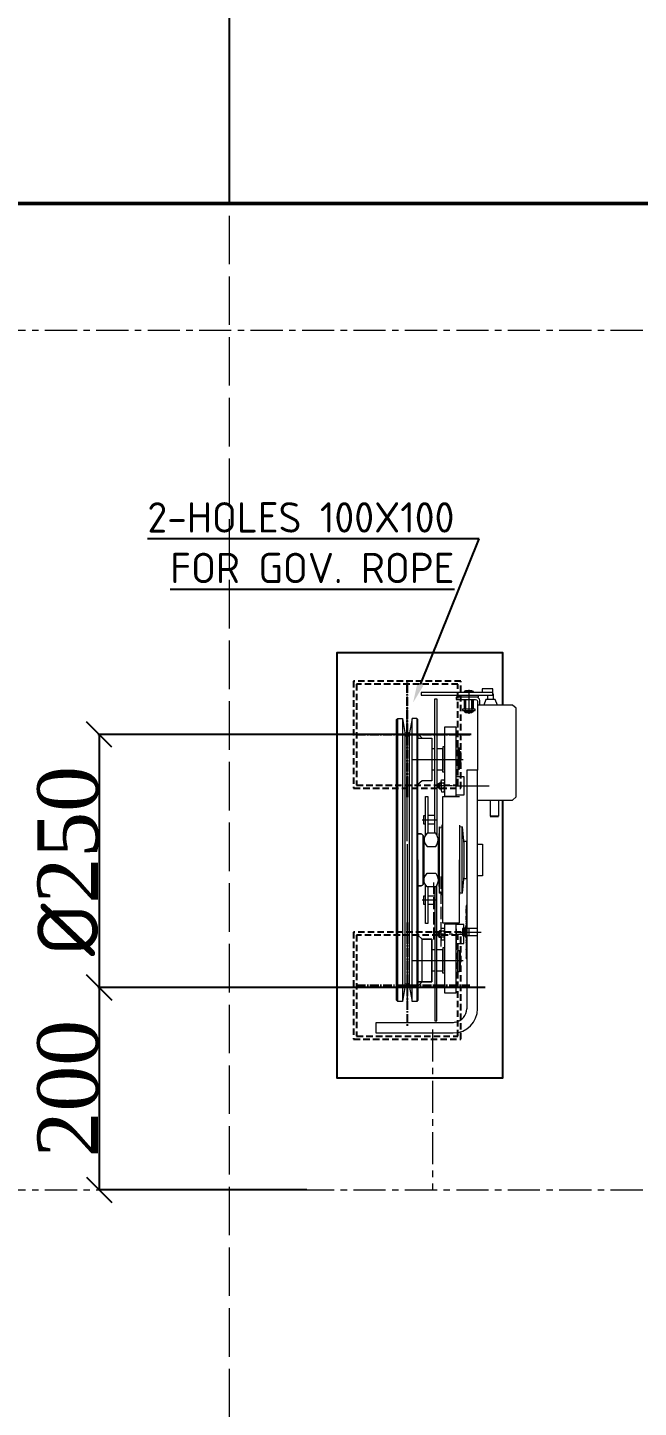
# Model space of a CAD drawing. Header units: millimetres. Extents: x -665 to 1025160, y -28012 to 4210.
# Drawn here: x 17528 to 18131, y -1895 to -530 of the extents above; entities that cross this region are included whole.
import ezdxf
from ezdxf import colors
from ezdxf.entities.mleader import LeaderData, LeaderLine
from ezdxf.math import Vec2, Vec3

# ---------------------------------------------------------------- set-up
doc = ezdxf.new("R2010")
doc.units = ezdxf.units.MM
for name, pattern in [('$0$ACAD_ISO02W100', [15, 12, -3]), ('$0$CENTER', [50.8, 31.75, -6.35, 6.35, -6.35]), ('$0$DASHED', [19.05, 12.7, -6.35])]:
    doc.linetypes.add(name, pattern=pattern)
for name, color, linetype, lineweight in [('$0$CL', 2, '$0$CENTER', 0), ('$0$DL', 8, '$0$ACAD_ISO02W100', 0), ('$0$Wall', 1, 'Continuous', 50)]:
    doc.layers.add(name, color=color, linetype=linetype, lineweight=lineweight)
for name, color, linetype in [('$0$DL2', 254, '$0$DASHED'), ('$0$PDF_0', 7, 'Continuous'), ('$0$PDF_PDF7_Geometry', 7, 'Continuous')]:
    doc.layers.add(name, color=color, linetype=linetype)
doc.styles.add('$0$nassar2', font='cent.shx', dxfattribs={"height": 60})
doc.dimstyles.new('$0$Nassar2', dxfattribs={"dimtxt": 35, "dimasz": 25, "dimexe": 1.25, "dimexo": 0.625, "dimtad": 1, "dimtxsty": '$0$nassar2', "dimblk": '$0$_Oblique', "dimcen": 2.5, "dimadec": 0, "dimazin": 0, "dimtfac": 1, "dimtmove": 0, "dimatfit": 3, "dimldrblk": '$0$_Oblique', "dimfxl": 1, "dimarcsym": 0})

# ---------------------------------------------------------------- blocks, each defined once
blk = doc.blocks.new('$0$_Oblique')
at = {"color": 0, "linetype": 'ByBlock', "lineweight": -2}
blk.add_line((-0.5, -0.5), (0.5, 0.5), dxfattribs=at)
blk = doc.blocks.new('*D45')
at = {"color": 0, "lineweight": -2, "transparency": 16777216}
for p, q in [((17201.9, -703.8), (17201.9, -59.4)), ((19751.9, -60.6), (17201.9, -60.6)), ((19751.9, -703.8), (19751.9, -59.4))]:
    blk.add_line(p, q, dxfattribs=at)
at = {"layer": 'Defpoints', "color": 0, "transparency": 16777216}
for p in [(17201.9, -60.6), (17201.9, -704.4), (19751.9, -704.4)]:
    blk.add_point(p, dxfattribs=at)
at = {"color": 0, "lineweight": -2, "transparency": 16777216, "xscale": 25, "yscale": 25, "zscale": 25, "rotation": 180}
blk.add_blockref('$0$_Oblique', (17201.9, -60.6), dxfattribs=at)
at = {"color": 0, "lineweight": -2, "transparency": 16777216, "xscale": 25, "yscale": 25, "zscale": 25}
blk.add_blockref('$0$_Oblique', (19751.9, -60.6), dxfattribs=at)
at = {"color": 0, "transparency": 16777216, "insert": (18476.9, -30), "char_height": 60, "attachment_point": 5, "style": '$0$nassar2'}
blk.add_mtext('M/C ROOM WIDTH  2550', dxfattribs=at)
blk = doc.blocks.new('*D46')
at = {"color": 0, "lineweight": -2, "transparency": 16777216}
for p, q in [((17726.9, -703.8), (17726.9, -194.3)), ((17726.9, -195.6), (19226.9, -195.6)), ((19226.9, -703.8), (19226.9, -194.3))]:
    blk.add_line(p, q, dxfattribs=at)
at = {"layer": 'Defpoints', "color": 0, "transparency": 16777216}
for p in [(19226.9, -195.6), (17726.9, -704.4), (19226.9, -704.4)]:
    blk.add_point(p, dxfattribs=at)
at = {"color": 0, "lineweight": -2, "transparency": 16777216, "xscale": 25, "yscale": 25, "zscale": 25, "rotation": 180}
blk.add_blockref('$0$_Oblique', (17726.9, -195.6), dxfattribs=at)
at = {"color": 0, "lineweight": -2, "transparency": 16777216, "xscale": 25, "yscale": 25, "zscale": 25}
blk.add_blockref('$0$_Oblique', (19226.9, -195.6), dxfattribs=at)
at = {"color": 0, "transparency": 16777216, "insert": (18476.9, -164.9), "char_height": 60, "attachment_point": 5, "style": '$0$nassar2'}
blk.add_mtext('SHAFT WIDTH  1500', dxfattribs=at)
blk = doc.blocks.new('*D49')
at = {"color": 0, "lineweight": -2, "transparency": 16777216}
for p, q in [((17965.7, -1229.4), (17597.1, -1229.4)), ((17598.3, -1229.4), (17598.3, -1479.4)), ((17979.4, -1479.4), (17597.1, -1479.4))]:
    blk.add_line(p, q, dxfattribs=at)
at = {"layer": 'Defpoints', "color": 0, "transparency": 16777216}
for p in [(17966.3, -1229.4), (17598.3, -1479.4), (17980, -1479.4)]:
    blk.add_point(p, dxfattribs=at)
at = {"color": 0, "lineweight": -2, "transparency": 16777216, "xscale": 25, "yscale": 25, "zscale": 25}
for p, rotation in [((17598.3, -1229.4), 90), ((17598.3, -1479.4), 270)]:
    blk.add_blockref('$0$_Oblique', p, dxfattribs=dict(at, rotation=rotation))
at = {"color": 0, "transparency": 16777216, "insert": (17567.7, -1354.4), "char_height": 60, "attachment_point": 5, "rotation": 90, "style": '$0$nassar2'}
blk.add_mtext('{\\fISOCPEUR|b0|i0|c0|p34;%%C}250', dxfattribs=at)
blk = doc.blocks.new('*D50')
at = {"color": 0, "lineweight": -2, "transparency": 16777216}
for p, q in [((17628.3, -1479.4), (17597.1, -1479.4)), ((17598.3, -1479.4), (17598.3, -1679.4)), ((17803.3, -1679.4), (17597.1, -1679.4))]:
    blk.add_line(p, q, dxfattribs=at)
at = {"layer": 'Defpoints', "color": 0, "transparency": 16777216}
for p in [(17628.9, -1479.4), (17598.3, -1679.4), (17803.9, -1679.4)]:
    blk.add_point(p, dxfattribs=at)
at = {"color": 0, "lineweight": -2, "transparency": 16777216, "xscale": 25, "yscale": 25, "zscale": 25}
for p, rotation in [((17598.3, -1479.4), 90), ((17598.3, -1679.4), 270)]:
    blk.add_blockref('$0$_Oblique', p, dxfattribs=dict(at, rotation=rotation))
at = {"color": 0, "transparency": 16777216, "insert": (17567.7, -1579.4), "char_height": 60, "attachment_point": 5, "rotation": 90, "style": '$0$nassar2'}
blk.add_mtext('200', dxfattribs=at)

msp = doc.modelspace()

# ---------------------------------------------------------------- linework, layer by layer
at = {"layer": '$0$CL'}
for p, q in [((16427.044, -829.378), (19751.91, -829.378)), ((16427.044, -1679.378), (19751.91, -1679.378))]:
    msp.add_line(p, q, dxfattribs=at)
msp.add_lwpolyline([(17927.58, -1520.755), (17927.58, -1679.378)], dxfattribs=at)
at = {"layer": '$0$DL', "ltscale": 4}
msp.add_line((17726.91, -2504.378), (17726.91, -704.378), dxfattribs=at)
at = {"layer": '$0$DL', "transparency": 33554666}
for p, q in [((17928.81, -1432.026), (17928.81, -1375.745)), ((17935.73, -1369.744), (17935.73, -1438.946))]:
    msp.add_line(p, q, dxfattribs=at)
at = {"layer": '$0$DL2', "ltscale": 0.5}
for points in [[(17849.58, -1282.378), (17955.58, -1282.378), (17955.58, -1176.378), (17849.58, -1176.378)], [(17852.58, -1279.378), (17952.58, -1279.378), (17952.58, -1179.378), (17852.58, -1179.378)], [(17849.58, -1530.547), (17955.58, -1530.547), (17955.58, -1424.547), (17849.58, -1424.547)], [(17852.58, -1527.547), (17952.58, -1527.547), (17952.58, -1427.547), (17852.58, -1427.547)]]:
    msp.add_lwpolyline(points, close=True, dxfattribs=at)
at = {"layer": '$0$PDF_0', "lineweight": 25, "transparency": 33554666}
for points in [[(17902.58, -1177.952), (17902.58, -1176.394)], [(17902.58, -1188.081), (17902.58, -1179.51)], [(17902.58, -1190.809), (17902.58, -1189.64)], [(17902.58, -1200.938), (17902.58, -1192.367)], [(17902.58, -1204.055), (17902.58, -1202.496)], [(17902.58, -1214.184), (17902.58, -1205.223)], [(17902.58, -1216.911), (17902.58, -1215.353)], [(17902.58, -1227.04), (17902.58, -1218.469)], [(17861.283, -1229.378), (17852.712, -1229.378)], [(17864.4, -1229.378), (17862.842, -1229.378)], [(17874.53, -1229.378), (17865.569, -1229.378)], [(17877.257, -1229.378), (17875.698, -1229.378)], [(17887.386, -1229.378), (17878.815, -1229.378)], [(17890.113, -1229.378), (17888.944, -1229.378)], [(17900.242, -1229.378), (17891.671, -1229.378)], [(17903.359, -1229.378), (17901.801, -1229.378)], [(17902.58, -1230.157), (17902.58, -1228.599)], [(17902.58, -1240.286), (17902.58, -1231.326)], [(17913.489, -1229.378), (17904.918, -1229.378)], [(17916.216, -1229.378), (17915.047, -1229.378)], [(17926.345, -1229.378), (17917.774, -1229.378)], [(17929.462, -1229.378), (17927.903, -1229.378)], [(17939.591, -1229.378), (17930.63, -1229.378)], [(17942.318, -1229.378), (17940.76, -1229.378)], [(17952.448, -1229.378), (17943.877, -1229.378)], [(17955.564, -1229.378), (17954.006, -1229.378)], [(17964.525, -1229.378), (17956.733, -1229.378)], [(17902.58, -1243.014), (17902.58, -1241.455)], [(17902.58, -1253.143), (17902.58, -1244.572)], [(17902.58, -1255.87), (17902.58, -1254.701)], [(17902.58, -1265.999), (17902.58, -1257.428)], [(17902.58, -1269.116), (17902.58, -1267.558)], [(17902.58, -1279.245), (17902.58, -1270.675)], [(17902.58, -1281.973), (17902.58, -1280.804)], [(17902.58, -1291.323), (17902.58, -1283.531)]]:
    msp.add_lwpolyline(points, close=True, dxfattribs=at)
for points in [[(17902.58, -1415.212), (17902.58, -1423.004)], [(17902.58, -1424.563), (17902.58, -1426.121)], [(17902.58, -1427.29), (17902.58, -1436.25)], [(17902.58, -1437.419), (17902.58, -1438.977)], [(17902.58, -1440.536), (17902.58, -1449.107)], [(17902.58, -1450.665), (17902.58, -1452.223)], [(17902.58, -1453.392), (17902.58, -1462.353)], [(17902.58, -1463.522), (17902.58, -1465.08)], [(17902.58, -1466.638), (17902.58, -1475.209)], [(17861.283, -1477.547), (17852.712, -1477.547)], [(17864.4, -1477.547), (17862.842, -1477.547)], [(17874.53, -1477.547), (17865.569, -1477.547)], [(17877.257, -1477.547), (17875.698, -1477.547)], [(17887.386, -1477.547), (17878.815, -1477.547)], [(17890.113, -1477.547), (17888.944, -1477.547)], [(17900.242, -1477.547), (17891.671, -1477.547)], [(17903.359, -1477.547), (17901.801, -1477.547)], [(17902.58, -1476.768), (17902.58, -1477.936)], [(17902.58, -1479.495), (17902.58, -1488.066)], [(17913.489, -1477.547), (17904.918, -1477.547)], [(17916.216, -1477.547), (17915.047, -1477.547)], [(17926.345, -1477.547), (17917.774, -1477.547)], [(17929.462, -1477.547), (17927.903, -1477.547)], [(17939.591, -1477.547), (17930.63, -1477.547)], [(17942.318, -1477.547), (17940.76, -1477.547)], [(17952.448, -1477.547), (17943.877, -1477.547)], [(17955.564, -1477.547), (17954.006, -1477.547)], [(17964.525, -1477.547), (17956.733, -1477.547)], [(17902.58, -1489.624), (17902.58, -1491.182)], [(17902.58, -1490.428), (17902.58, -1491.986)], [(17902.58, -1492.741), (17902.58, -1501.312)], [(17902.58, -1493.544), (17902.58, -1501.336)], [(17902.58, -1502.87), (17902.58, -1504.039)], [(17902.58, -1505.597), (17902.58, -1514.168)], [(17902.58, -1515.727), (17902.58, -1517.285)]]:
    msp.add_lwpolyline(points, dxfattribs=at)
for centre in [(17902.775, -1229.183), (17902.775, -1477.352)]:
    msp.add_circle(centre, 1.753, dxfattribs=at)
at = {"layer": '$0$PDF_PDF7_Geometry', "lineweight": 9, "transparency": 33554666}
for points in [[(17987.121, -1187.692), (17916.216, -1187.692), (17916.216, -1190.419), (17987.121, -1190.419), (17987.121, -1184.186), (17976.602, -1184.186), (17976.602, -1187.692)], [(17960.239, -1186.913), (17960.239, -1185.744), (17966.473, -1185.744), (17966.473, -1186.913)], [(17929.851, -1326.775), (17929.851, -1193.925), (17931.799, -1193.925), (17931.799, -1328.723)], [(17974.265, -1200.159), (17974.265, -1196.263), (17974.265, -1195.484), (17973.875, -1194.315), (17973.096, -1193.536), (17972.317, -1192.757), (17971.148, -1192.367), (17969.979, -1192.367), (17950.889, -1192.367), (17950.889, -1194.704), (17969.979, -1194.704), (17971.148, -1195.094), (17971.537, -1195.484), (17971.927, -1196.263), (17971.927, -1264.441), (17961.408, -1264.441), (17961.408, -1500.358)], [(17972.706, -1190.419), (17972.706, -1192.367), (17954.006, -1192.367), (17954.006, -1190.419)], [(17968.031, -1187.692), (17968.031, -1186.913), (17958.681, -1186.913), (17958.681, -1187.692)], [(17966.473, -1203.275), (17966.473, -1194.704), (17966.473, -1207.951), (17960.239, -1207.951), (17960.239, -1194.704), (17960.239, -1203.275)], [(17971.927, -1294.05), (18006.6, -1294.05), (18010.107, -1290.933), (18010.107, -1203.275), (18006.6, -1200.159), (17971.927, -1200.159)], [(17991.796, -1200.159), (17989.459, -1194.704), (17980.108, -1194.704), (17978.16, -1200.159)], [(17981.667, -1190.419), (17981.667, -1194.704)], [(17987.121, -1189.64), (17987.9, -1189.64), (17987.121, -1188.861)], [(17987.9, -1194.704), (17987.9, -1189.64)], [(17904.528, -1477.547), (17907.255, -1493.13), (17907.255, -1353.268), (17907.255, -1213.405), (17904.528, -1229.378), (17904.528, -1353.268), (17904.528, -1477.547), (17900.632, -1477.547), (17897.905, -1493.13), (17893.23, -1493.13), (17892.061, -1491.962), (17892.061, -1353.268), (17892.061, -1214.574), (17893.23, -1213.405), (17897.905, -1213.405), (17900.632, -1229.378), (17904.528, -1229.378)], [(17893.23, -1493.13), (17893.23, -1353.268), (17893.23, -1213.405)], [(17897.905, -1213.405), (17897.905, -1353.268), (17897.905, -1493.13)], [(17911.93, -1479.105), (17917.384, -1473.651), (17913.099, -1477.936), (17913.099, -1353.268), (17913.099, -1214.574), (17911.93, -1213.405), (17907.255, -1213.405)], [(17911.93, -1213.405), (17911.93, -1353.268), (17911.93, -1493.13)], [(17958.681, -1205.613), (17958.681, -1206.392), (17968.031, -1206.392), (17968.031, -1205.613)], [(17900.632, -1477.547), (17900.632, -1353.268), (17900.632, -1229.378)], [(17917.384, -1232.884), (17913.099, -1228.599), (17913.099, -1231.716), (17913.099, -1232.495), (17913.489, -1232.884), (17914.268, -1232.884), (17926.735, -1232.884), (17926.735, -1274.96), (17917.384, -1274.96), (17913.099, -1278.856)], [(17929.851, -1243.403), (17926.735, -1243.403)], [(17939.201, -1241.455), (17937.643, -1241.455), (17937.643, -1253.922), (17937.643, -1243.403), (17931.799, -1243.403)], [(17939.201, -1266.389), (17937.643, -1266.389), (17937.643, -1253.922), (17937.643, -1264.441), (17931.799, -1264.441)], [(17950.889, -1241.455), (17952.448, -1241.455), (17952.448, -1253.922), (17952.448, -1261.714)], [(17952.448, -1261.324), (17952.448, -1263.662), (17954.006, -1263.662), (17954.006, -1242.624), (17952.448, -1242.624), (17952.448, -1246.13), (17952.448, -1253.922), (17952.448, -1266.389), (17950.889, -1266.389)], [(17954.006, -1246.13), (17954.006, -1246.13)], [(17929.851, -1264.441), (17926.735, -1264.441)], [(17950.889, -1285.479), (17950.889, -1275.739), (17950.889, -1264.441)], [(17954.006, -1261.324), (17954.006, -1261.324)], [(17971.927, -1500.364), (17971.927, -1264.441)], [(17933.358, -1277.687), (17934.526, -1276.908), (17936.085, -1276.908)], [(17933.358, -1281.973), (17933.358, -1277.687), (17933.358, -1281.973), (17934.526, -1283.141), (17934.526, -1276.908)], [(17936.474, -1282.752), (17936.085, -1280.804), (17936.085, -1278.856), (17936.474, -1277.298), (17936.085, -1276.129), (17936.085, -1275.35), (17936.474, -1274.181), (17938.812, -1274.181), (17939.201, -1275.35), (17939.201, -1276.129), (17938.812, -1277.298), (17936.474, -1277.298)], [(17936.085, -1275.739), (17936.085, -1284.31)], [(17938.812, -1282.752), (17936.474, -1282.752), (17936.085, -1283.921), (17936.085, -1284.7), (17936.474, -1285.869), (17938.812, -1285.869), (17939.201, -1284.7), (17939.201, -1283.921), (17938.812, -1282.752), (17939.201, -1280.804), (17939.201, -1278.856), (17938.812, -1277.298)], [(17939.201, -1275.739), (17939.201, -1284.31)], [(17950.889, -1270.675), (17958.291, -1270.675), (17958.291, -1289.375), (17950.889, -1289.375)], [(17920.501, -1328.723), (17920.501, -1290.544), (17922.839, -1290.544), (17922.839, -1326.775)], [(17936.085, -1283.141), (17934.526, -1283.141), (17936.085, -1283.141)], [(17954.006, -1290.933), (17937.253, -1290.933), (17937.253, -1353.268), (17937.253, -1415.602), (17954.006, -1415.602), (17954.006, -1353.268)], [(17984.394, -1294.05), (17984.394, -1310.023)], [(17992.575, -1294.05), (17992.575, -1310.023)], [(17920.501, -1317.815), (17918.943, -1317.815), (17918.943, -1309.244), (17920.501, -1309.244)], [(17929.851, -1309.244), (17922.839, -1309.244)], [(17929.851, -1317.815), (17922.839, -1317.815)], [(17932.968, -1368.851), (17934.526, -1385.993), (17934.526, -1353.268), (17934.526, -1320.542), (17932.968, -1337.684)], [(17934.526, -1320.542), (17936.864, -1320.932)], [(17937.253, -1318.984), (17936.864, -1318.984), (17936.864, -1353.268), (17936.864, -1387.551), (17937.253, -1387.551)], [(17954.006, -1318.984), (17954.006, -1353.268), (17954.006, -1387.551)], [(17954.006, -1385.604), (17956.733, -1385.993), (17956.733, -1353.268), (17956.733, -1320.542), (17958.291, -1337.684)], [(17956.733, -1320.542), (17954.006, -1320.932)], [(17913.099, -1327.555), (17916.216, -1327.555), (17913.099, -1327.555)], [(17919.332, -1373.137), (17919.332, -1353.268), (17919.332, -1333.398)], [(17932.968, -1333.398), (17932.968, -1353.268), (17932.968, -1373.137)], [(17961.408, -1353.268), (17961.408, -1334.957), (17961.408, -1353.268), (17961.408, -1371.578), (17961.408, -1334.957), (17958.291, -1334.957), (17958.291, -1353.268), (17958.291, -1371.578), (17961.408, -1371.578)], [(17919.332, -1342.749), (17918.164, -1342.749)], [(17937.253, -1337.684), (17937.253, -1342.749)], [(17971.927, -1337.684), (17976.992, -1337.684), (17976.992, -1353.268), (17976.992, -1368.851), (17971.927, -1368.851)], [(17913.099, -1353.268), (17913.099, -1491.962), (17911.93, -1493.13), (17907.255, -1493.13)], [(17919.332, -1363.786), (17918.164, -1363.786)], [(17937.253, -1368.851), (17937.253, -1363.786)], [(17958.291, -1368.851), (17956.733, -1385.993)], [(17913.099, -1378.98), (17916.216, -1378.98), (17913.099, -1378.98)], [(17920.501, -1397.291), (17918.943, -1397.291), (17918.943, -1388.72), (17920.501, -1388.72)], [(17922.839, -1379.76), (17922.839, -1415.992), (17920.501, -1415.992), (17920.501, -1377.812)], [(17922.839, -1388.72), (17929.851, -1388.72)], [(17929.851, -1379.76), (17929.851, -1512.22), (17931.799, -1512.22), (17931.799, -1377.812)], [(17934.526, -1385.993), (17936.864, -1385.604)], [(17971.927, -1428.458), (17961.408, -1428.458), (17961.408, -1424.563), (17961.408, -1398.46), (17960.629, -1398.46), (17960.629, -1450.665), (17961.408, -1450.665), (17961.408, -1424.563), (17961.408, -1420.667), (17971.927, -1420.667), (17971.927, -1386.772)], [(17929.851, -1397.291), (17922.839, -1397.291)], [(17950.889, -1435.861), (17958.291, -1435.861), (17958.291, -1417.16), (17950.889, -1417.16)], [(17913.099, -1427.679), (17917.384, -1431.575), (17913.099, -1427.679)], [(17917.384, -1473.651), (17917.384, -1431.575)], [(17926.735, -1431.575), (17917.384, -1431.575), (17926.735, -1431.575)], [(17926.735, -1473.651), (17926.735, -1431.575), (17926.735, -1473.651)], [(17933.358, -1428.848), (17934.526, -1429.627), (17934.526, -1423.394), (17933.358, -1424.563)], [(17933.358, -1424.563), (17933.358, -1428.848), (17933.358, -1424.563)], [(17936.085, -1423.394), (17934.526, -1423.394), (17936.085, -1423.394)], [(17934.526, -1429.627), (17936.085, -1429.627)], [(17936.085, -1430.796), (17936.085, -1422.225)], [(17938.812, -1423.783), (17939.201, -1425.731), (17939.201, -1427.679), (17938.812, -1429.627), (17936.474, -1429.627), (17936.085, -1427.679), (17936.085, -1425.731), (17936.474, -1423.783)], [(17936.474, -1429.627), (17936.085, -1430.406), (17936.085, -1431.575), (17936.474, -1432.354), (17938.812, -1432.354), (17939.201, -1431.575), (17939.201, -1430.406), (17938.812, -1429.627)], [(17939.201, -1422.225), (17939.201, -1430.796)], [(17950.889, -1421.446), (17950.889, -1430.796), (17950.889, -1442.094)], [(17960.629, -1429.238), (17960.629, -1419.887)], [(17963.356, -1420.667), (17963.356, -1421.446), (17963.356, -1428.458)], [(17929.851, -1442.094), (17926.735, -1442.094)], [(17939.201, -1440.146), (17937.643, -1440.146), (17937.643, -1452.613), (17937.643, -1442.094), (17931.799, -1442.094)], [(17950.889, -1440.146), (17952.448, -1440.146), (17952.448, -1452.613), (17952.448, -1465.08), (17950.889, -1465.08)], [(17952.448, -1445.211), (17952.448, -1442.873), (17954.006, -1442.873), (17954.006, -1463.911), (17952.448, -1463.911), (17952.448, -1460.015)], [(17952.448, -1460.405), (17952.448, -1452.613), (17952.448, -1444.821)], [(17954.006, -1445.211), (17954.006, -1445.211)], [(17939.201, -1465.08), (17937.643, -1465.08), (17937.643, -1452.613), (17937.643, -1463.132), (17931.799, -1463.132)], [(17929.851, -1463.132), (17926.735, -1463.132)], [(17954.006, -1460.015), (17954.006, -1460.015)], [(17913.099, -1477.936), (17913.099, -1474.82), (17913.099, -1474.04), (17913.489, -1473.651), (17914.268, -1473.651), (17913.489, -1473.651), (17913.099, -1474.04), (17913.099, -1474.82)], [(17914.268, -1473.651), (17926.735, -1473.651), (17914.268, -1473.651)], [(17949.72, -1513.803), (17947.772, -1514.193), (17871.413, -1514.193), (17871.413, -1524.322), (17947.772, -1524.322)]]:
    msp.add_lwpolyline(points, dxfattribs=at)
at = {"layer": '$0$PDF_PDF7_Geometry', "lineweight": 5, "transparency": 33554666}
for points in [[(17963.356, -1184.965), (17963.356, -1208.73)], [(17959.071, -1204.444), (17959.071, -1194.315)], [(17967.642, -1194.315), (17967.642, -1204.444)], [(17902.58, -1334.567), (17902.58, -1211.457)], [(17907.645, -1253.922), (17957.902, -1253.922)], [(17940.76, -1280.025), (17931.41, -1280.025)], [(17936.085, -1277.687), (17933.747, -1277.687)], [(17947.383, -1280.025), (17943.877, -1280.025)], [(17950.5, -1280.025), (17959.85, -1280.025)], [(17960.239, -1280.025), (17983.615, -1280.025)], [(17933.747, -1282.362), (17936.085, -1282.362)], [(17917.384, -1313.529), (17931.02, -1313.529)], [(17902.58, -1337.684), (17902.58, -1353.268), (17902.58, -1495.078)], [(17931.02, -1393.006), (17917.384, -1393.006)], [(17961.018, -1424.563), (17960.629, -1424.952), (17961.018, -1424.563), (17961.408, -1424.173), (17960.629, -1424.563), (17961.408, -1423.783), (17960.629, -1424.173), (17961.408, -1423.394), (17960.629, -1423.783), (17961.408, -1423.004), (17960.629, -1423.394), (17961.408, -1422.615), (17960.629, -1423.004), (17961.408, -1422.225), (17960.629, -1422.615), (17961.408, -1421.835), (17960.629, -1422.225), (17961.408, -1421.446), (17960.629, -1421.835), (17961.408, -1421.056), (17960.629, -1421.446), (17961.408, -1421.056), (17961.408, -1420.667), (17960.629, -1421.056), (17961.408, -1420.667), (17961.408, -1420.277), (17960.629, -1421.056), (17960.629, -1420.667), (17961.408, -1420.277), (17961.408, -1419.887), (17960.629, -1420.667), (17960.629, -1420.277), (17961.408, -1419.887), (17961.408, -1419.498), (17960.629, -1420.277), (17960.629, -1419.887), (17961.408, -1419.498), (17961.408, -1419.108), (17960.629, -1419.887), (17960.629, -1419.498), (17961.408, -1419.108), (17961.408, -1418.719), (17960.629, -1419.498), (17960.629, -1419.108), (17961.408, -1418.719), (17961.408, -1418.329), (17960.629, -1419.108), (17960.629, -1418.719), (17961.408, -1418.329), (17960.629, -1418.719), (17960.629, -1418.329), (17961.408, -1417.939), (17960.629, -1418.329), (17961.408, -1417.55), (17960.629, -1417.939), (17961.408, -1417.16), (17960.629, -1417.55), (17961.408, -1416.771), (17960.629, -1417.16), (17961.408, -1416.381), (17960.629, -1416.771), (17961.408, -1415.992), (17960.629, -1416.381), (17961.408, -1415.602), (17960.629, -1415.992), (17961.408, -1415.212), (17960.629, -1415.602), (17961.408, -1414.823), (17960.629, -1415.212), (17961.408, -1414.433), (17960.629, -1414.823), (17961.408, -1414.433), (17961.408, -1414.044), (17960.629, -1414.433), (17961.408, -1414.044), (17961.408, -1413.654), (17960.629, -1414.433), (17960.629, -1414.044), (17961.408, -1413.654), (17961.408, -1413.264), (17960.629, -1413.654), (17961.408, -1413.264), (17961.408, -1412.875), (17960.629, -1413.264), (17961.408, -1412.875), (17961.408, -1412.485), (17960.629, -1412.875), (17961.408, -1412.485), (17961.408, -1412.096), (17960.629, -1412.485), (17961.408, -1412.096), (17961.408, -1411.706), (17960.629, -1412.485), (17960.629, -1412.096), (17961.408, -1411.706), (17961.408, -1411.316), (17960.629, -1412.096), (17960.629, -1411.706), (17961.408, -1411.316), (17961.408, -1410.927), (17960.629, -1411.706), (17960.629, -1411.316), (17961.408, -1410.927), (17961.408, -1410.537), (17960.629, -1411.316), (17960.629, -1410.927), (17961.408, -1410.537), (17960.629, -1410.927), (17960.629, -1410.537), (17961.408, -1410.148), (17960.629, -1410.537), (17960.629, -1410.148), (17961.408, -1409.758), (17960.629, -1410.148), (17960.629, -1409.758), (17961.408, -1409.369), (17960.629, -1409.758), (17960.629, -1409.369), (17961.408, -1408.979), (17960.629, -1409.369), (17960.629, -1408.979), (17961.408, -1408.589), (17960.629, -1408.979), (17961.408, -1408.2), (17960.629, -1408.589), (17961.408, -1407.81), (17960.629, -1408.2), (17961.408, -1407.81), (17961.408, -1407.421), (17960.629, -1407.81), (17961.408, -1407.421), (17961.408, -1407.031), (17960.629, -1407.421), (17961.408, -1407.031), (17961.408, -1406.641), (17960.629, -1407.031), (17961.408, -1406.641), (17961.408, -1406.252), (17960.629, -1406.641), (17961.408, -1406.252), (17961.408, -1405.862), (17960.629, -1406.252), (17961.408, -1405.862), (17961.408, -1405.473), (17960.629, -1405.862), (17961.408, -1405.473), (17961.408, -1405.083), (17960.629, -1405.862), (17960.629, -1405.473), (17961.408, -1405.083), (17961.408, -1404.693), (17960.629, -1405.473), (17960.629, -1405.083), (17961.408, -1404.693), (17961.408, -1404.304), (17960.629, -1405.083), (17960.629, -1404.693), (17961.408, -1404.304), (17961.408, -1403.914), (17960.629, -1404.693), (17960.629, -1404.304), (17961.408, -1403.914), (17960.629, -1404.304), (17960.629, -1403.914), (17961.408, -1403.525), (17960.629, -1403.914), (17960.629, -1403.525), (17961.408, -1403.135), (17960.629, -1403.525), (17960.629, -1403.135), (17961.408, -1402.745), (17961.408, -1402.356), (17960.629, -1403.135), (17960.629, -1402.745), (17961.408, -1402.356), (17961.408, -1401.966), (17960.629, -1402.745), (17960.629, -1402.356), (17961.408, -1401.966), (17961.408, -1401.577), (17960.629, -1402.356), (17960.629, -1401.966), (17961.408, -1401.577), (17960.629, -1401.966), (17961.408, -1401.187), (17960.629, -1401.577), (17961.408, -1400.798), (17960.629, -1401.187), (17961.408, -1400.408), (17960.629, -1400.798), (17961.408, -1400.018), (17960.629, -1400.408), (17961.408, -1399.629), (17960.629, -1400.018), (17961.408, -1399.239), (17960.629, -1399.629), (17961.408, -1398.85), (17960.629, -1399.239), (17961.408, -1398.46), (17960.629, -1398.85), (17961.018, -1398.46), (17960.629, -1398.46)], [(17940.76, -1426.51), (17931.41, -1426.51)], [(17933.747, -1424.173), (17936.085, -1424.173)], [(17936.085, -1428.848), (17933.747, -1428.848)], [(17947.383, -1426.51), (17943.877, -1426.51)], [(17950.11, -1424.563), (17975.433, -1424.563)], [(17950.5, -1426.51), (17959.85, -1426.51)], [(17960.629, -1424.563), (17956.343, -1424.563)], [(17957.123, -1421.056), (17957.512, -1421.056), (17957.123, -1421.056), (17957.123, -1421.446), (17957.123, -1424.173), (17958.681, -1424.173), (17958.681, -1424.952), (17957.123, -1424.952), (17957.123, -1427.679), (17957.123, -1428.069), (17957.512, -1428.069), (17959.85, -1428.458), (17959.85, -1421.056), (17957.512, -1421.056)], [(17960.629, -1419.887), (17959.85, -1419.887), (17959.85, -1429.238), (17960.629, -1429.238)], [(17960.629, -1424.952), (17961.018, -1424.563), (17961.408, -1424.563), (17960.629, -1424.952), (17960.629, -1425.342), (17961.408, -1424.952), (17960.629, -1425.342), (17960.629, -1425.731), (17961.408, -1424.952), (17961.408, -1425.342), (17960.629, -1425.731), (17960.629, -1426.121), (17961.408, -1425.342), (17961.408, -1425.731), (17960.629, -1426.121), (17960.629, -1426.51), (17961.408, -1425.731), (17961.408, -1426.121), (17960.629, -1426.51), (17960.629, -1426.9), (17961.408, -1426.121), (17961.408, -1426.51), (17960.629, -1426.9), (17960.629, -1427.29), (17961.408, -1426.51), (17961.408, -1426.9), (17960.629, -1427.29), (17960.629, -1427.679), (17961.408, -1426.9), (17961.408, -1427.29), (17960.629, -1427.679), (17960.629, -1428.069), (17961.408, -1427.29), (17961.408, -1427.679), (17960.629, -1428.069), (17960.629, -1428.458), (17961.408, -1427.679), (17961.408, -1428.069), (17960.629, -1428.458), (17960.629, -1428.848), (17961.408, -1428.069), (17961.408, -1428.458), (17960.629, -1428.848), (17961.408, -1428.458), (17961.408, -1428.848), (17960.629, -1429.238), (17961.408, -1428.848), (17960.629, -1429.627), (17961.408, -1429.238), (17960.629, -1430.017), (17961.408, -1429.627), (17960.629, -1430.406), (17961.408, -1430.017), (17960.629, -1430.796), (17961.408, -1430.406), (17960.629, -1431.186), (17961.408, -1430.796), (17960.629, -1431.575), (17961.408, -1431.186), (17960.629, -1431.575), (17960.629, -1431.965), (17961.408, -1431.575), (17960.629, -1431.965), (17960.629, -1432.354), (17961.408, -1431.575), (17961.408, -1431.965), (17960.629, -1432.354), (17960.629, -1432.744), (17961.408, -1431.965), (17961.408, -1432.354), (17960.629, -1432.744), (17960.629, -1433.133), (17961.408, -1432.354), (17961.408, -1432.744), (17960.629, -1433.133), (17960.629, -1433.523), (17961.408, -1432.744), (17961.408, -1433.133), (17960.629, -1433.523), (17960.629, -1433.913), (17961.408, -1433.133), (17961.408, -1433.523), (17960.629, -1433.913), (17960.629, -1434.302), (17961.408, -1433.523), (17961.408, -1433.913), (17960.629, -1434.302), (17960.629, -1434.692), (17961.408, -1433.913), (17961.408, -1434.302), (17960.629, -1434.692), (17960.629, -1435.081), (17961.408, -1434.302), (17961.408, -1434.692), (17960.629, -1435.081), (17960.629, -1435.471), (17961.408, -1434.692), (17961.408, -1435.081), (17960.629, -1435.471), (17961.408, -1435.081), (17961.408, -1435.471), (17960.629, -1435.861), (17961.408, -1435.471), (17961.408, -1435.861), (17960.629, -1436.25), (17961.408, -1435.861), (17961.408, -1436.25), (17960.629, -1436.64), (17961.408, -1436.25), (17961.408, -1436.64), (17960.629, -1437.029), (17961.408, -1436.64), (17961.408, -1437.029), (17960.629, -1437.419), (17961.408, -1437.029), (17961.408, -1437.419), (17960.629, -1437.809), (17961.408, -1437.419), (17960.629, -1438.198), (17961.408, -1437.809), (17960.629, -1438.588), (17961.408, -1438.198), (17960.629, -1438.977), (17961.408, -1438.588), (17960.629, -1439.367), (17961.408, -1438.977), (17960.629, -1439.367), (17960.629, -1439.757), (17961.408, -1439.367), (17960.629, -1439.757), (17960.629, -1440.146), (17961.408, -1439.757), (17960.629, -1440.146), (17960.629, -1440.536), (17961.408, -1440.146), (17960.629, -1440.536), (17960.629, -1440.925), (17961.408, -1440.146), (17961.408, -1440.536), (17960.629, -1440.925), (17960.629, -1441.315), (17961.408, -1440.536), (17961.408, -1440.925), (17960.629, -1441.315), (17960.629, -1441.704), (17961.408, -1440.925), (17961.408, -1441.315), (17960.629, -1441.704), (17960.629, -1442.094), (17961.408, -1441.315), (17961.408, -1441.704), (17960.629, -1442.094), (17961.408, -1441.704), (17961.408, -1442.094), (17960.629, -1442.484), (17961.408, -1442.094), (17961.408, -1442.484), (17960.629, -1442.873), (17961.408, -1442.484), (17961.408, -1442.873), (17960.629, -1443.263), (17961.408, -1442.873), (17961.408, -1443.263), (17960.629, -1443.652), (17961.408, -1443.263), (17961.408, -1443.652), (17960.629, -1444.042), (17961.408, -1443.652), (17961.408, -1444.042), (17960.629, -1444.432), (17961.408, -1444.042), (17960.629, -1444.821), (17961.408, -1444.432), (17960.629, -1445.211), (17961.408, -1444.821), (17960.629, -1445.6), (17961.408, -1445.211), (17960.629, -1445.99), (17961.408, -1445.6), (17960.629, -1446.38), (17961.408, -1445.99), (17960.629, -1446.769), (17961.408, -1446.38), (17960.629, -1447.159), (17961.408, -1446.769), (17960.629, -1447.548), (17961.408, -1447.159), (17960.629, -1447.938), (17961.408, -1447.548), (17960.629, -1447.938), (17960.629, -1448.328), (17961.408, -1447.938), (17960.629, -1448.328), (17960.629, -1448.717), (17961.408, -1447.938), (17961.408, -1448.328), (17960.629, -1448.717), (17960.629, -1449.107), (17961.408, -1448.328), (17961.408, -1448.717), (17960.629, -1449.107), (17960.629, -1449.496), (17961.408, -1448.717), (17961.408, -1449.107), (17960.629, -1449.496), (17960.629, -1449.886), (17961.408, -1449.107), (17961.408, -1449.496), (17960.629, -1449.886), (17960.629, -1450.275), (17961.408, -1449.496), (17961.408, -1449.886), (17960.629, -1450.275), (17960.629, -1450.665), (17961.408, -1449.886), (17961.408, -1450.275), (17960.629, -1450.665), (17961.018, -1450.665), (17961.408, -1450.275), (17961.408, -1450.665), (17961.018, -1450.665), (17961.408, -1450.665)], [(17907.645, -1452.613), (17957.902, -1452.613)]]:
    msp.add_lwpolyline(points, dxfattribs=at)
at = {"layer": '$0$PDF_PDF7_Geometry', "lineweight": 9, "transparency": 33554666}
for points in [[(17969.589, -1204.055), (17957.123, -1204.055), (17957.123, -1205.613), (17969.589, -1205.613)], [(17950.889, -1221.976), (17939.201, -1221.976), (17939.201, -1290.154), (17950.889, -1290.154)], [(17954.006, -1261.714), (17954.006, -1253.922), (17954.006, -1246.13), (17955.175, -1246.13), (17955.175, -1253.922), (17955.175, -1261.714)], [(17916.216, -1327.555), (17916.995, -1327.944), (17917.774, -1328.334), (17918.164, -1329.113), (17918.164, -1329.892), (17918.164, -1329.113), (17917.774, -1328.334), (17916.995, -1327.944)], [(17918.164, -1353.268), (17918.164, -1329.892), (17918.164, -1376.643)], [(17930.63, -1326.775), (17922.059, -1326.775), (17920.891, -1328.334), (17919.722, -1330.282), (17919.332, -1332.23), (17919.332, -1334.178), (17919.722, -1336.515), (17920.891, -1338.463), (17922.059, -1340.022), (17930.63, -1340.022), (17931.799, -1338.463), (17932.578, -1336.515), (17932.968, -1334.178), (17932.968, -1332.23), (17932.578, -1330.282), (17931.799, -1328.334)], [(17918.164, -1376.643), (17918.164, -1377.422), (17917.774, -1378.201), (17916.995, -1378.591), (17916.216, -1378.98), (17916.995, -1378.591), (17917.774, -1378.201), (17918.164, -1377.422)], [(17922.059, -1379.76), (17920.891, -1378.201), (17919.722, -1376.253), (17919.332, -1374.305), (17919.332, -1372.357), (17919.722, -1370.02), (17920.891, -1368.462), (17922.059, -1366.514), (17930.63, -1366.514), (17931.799, -1368.462), (17932.578, -1370.02), (17932.968, -1372.357), (17932.968, -1374.305), (17932.578, -1376.253), (17931.799, -1378.201), (17930.63, -1379.76)], [(17950.889, -1416.771), (17939.201, -1416.771), (17939.201, -1484.559), (17950.889, -1484.559)], [(17938.812, -1423.783), (17936.474, -1423.783), (17936.085, -1422.615), (17936.085, -1421.835), (17936.474, -1420.667), (17938.812, -1420.667), (17939.201, -1421.835), (17939.201, -1422.615)], [(17955.175, -1460.405), (17955.175, -1452.613), (17955.175, -1444.821), (17954.006, -1444.821), (17954.006, -1452.613), (17954.006, -1460.405)]]:
    msp.add_lwpolyline(points, close=True, dxfattribs=at)
for radius, start, end in [(23.96, 270.005008, 359.994992), (13.441, 278.878478, 0.015871)]:
    msp.add_arc((17947.967, -1500.362), radius, start, end, dxfattribs=at)
at = {"layer": '$0$Wall'}
msp.add_lwpolyline([(18876.93, -3404.378), (19751.91, -3404.378), (19751.91, -704.378), (17201.91, -704.378), (17201.91, -3404.378), (17976.91, -3404.378)], dxfattribs=at)
at = {"color": 18, "true_color": 0x000000, "transparency": 33554666}
msp.add_line((17984.394, -1310.023), (17992.575, -1310.023), dxfattribs=at)
at = {"ltscale": 4}
msp.add_lwpolyline([(17996.558, -1294.05), (17996.558, -1568.964), (17833.465, -1568.964), (17833.465, -1148.263), (17996.558, -1148.263), (17996.558, -1200.159)], dxfattribs=at)

# ---------------------------------------------------------------- texts
at = {"insert": (17949.156, -999.621), "char_height": 30, "attachment_point": 3}
msp.add_mtext_dynamic_manual_height_columns('{\\Fdin|c0;\\L2-HOLES 100X100\\PFOR GOV. ROPE}', width=659.17336, gutter_width=1, heights=[0], dxfattribs=at)

# ---------------------------------------------------------------- dimensions: what is measured, and where the dimension line sits
for base, p1, p2, text, picture, middle in [((17201.91, -60.625), (19751.91, -704.378), (17201.91, -704.378), 'M/C ROOM WIDTH  <>', '*D45', (18476.91, -60.625)), ((19226.91, -195.56), (17726.91, -704.378), (19226.91, -704.378), 'SHAFT WIDTH  <>', '*D46', (18476.91, -195.56))]:
    dim = msp.add_linear_dim(base=base, p1=p1, p2=p2, text=text, dimstyle='$0$Nassar2')
    dim.commit()
    dim.dimension.update_dxf_attribs({"geometry": picture, "text_midpoint": middle, "dimtype": 160})
dim = msp.add_linear_dim(base=(17598.311, -1479.378), p1=(17966.314, -1229.378), p2=(17980.043, -1479.378), angle=90, text='{\\fISOCPEUR|b0|i0|c0|p34;%%C}<>', dimstyle='$0$Nassar2')
dim.commit()
dim.dimension.update_dxf_attribs({"geometry": '*D49', "text_midpoint": (17598.311, -1354.378), "dimtype": 160})
dim = msp.add_linear_dim(base=(17598.311, -1679.378), p1=(17628.936, -1479.378), p2=(17803.936, -1679.378), angle=90, dimstyle='$0$Nassar2')
dim.commit()
dim.dimension.update_dxf_attribs({"geometry": '*D50', "text_midpoint": (17598.311, -1579.378), "dimtype": 160})

# ---------------------------------------------------------------- leaders
ml = msp.add_multileader_mtext('Standard')
ml.set_content('', color=256, style='$0$nassar2')
ml.set_leader_properties()
ml.build(insert=Vec2(0, 0))
ml.multileader.update_dxf_attribs({"text_left_attachment_type": 6, "text_right_attachment_type": 6, "arrow_head_size": 19.409})
ctx = ml.context
ctx.base_point, ctx.char_height, ctx.arrow_head_size, ctx.landing_gap_size, ctx.plane_origin = Vec3(17855.962, -1035.652), 60, 19.409, 0.09, Vec3(18323.977, -1503.191)
ctx.left_attachment, ctx.right_attachment, ctx.text_align_type = 6, 6, 2
notes = []
notes.append((ctx, [(1, (1, 1, 0), (17973.454, -1035.652), (-1, 0), 117.312, [(0, [(17908.29, -1197.774)], 0, [])])]))
ctx.mtext.insert, ctx.mtext.alignment, ctx.mtext.flow_direction = Vec3(17856.052, -975.652), 3, 5
for ctx, leaders in notes:
    for number, flags, end, landing, length, lines in leaders:
        leader = LeaderData()
        leader.index, (leader.has_last_leader_line, leader.has_dogleg_vector, leader.attachment_direction) = number, flags
        leader.last_leader_point, leader.dogleg_vector, leader.dogleg_length = Vec3(end), Vec3(landing), length
        for number, points, colour, breaks in lines:
            line = LeaderLine()
            line.index, line.vertices, line.color, line.breaks = number, Vec3.list(points), colors.encode_raw_color(colour), breaks
            leader.lines.append(line)
        ctx.leaders.append(leader)

doc.saveas('drawing.dxf')
